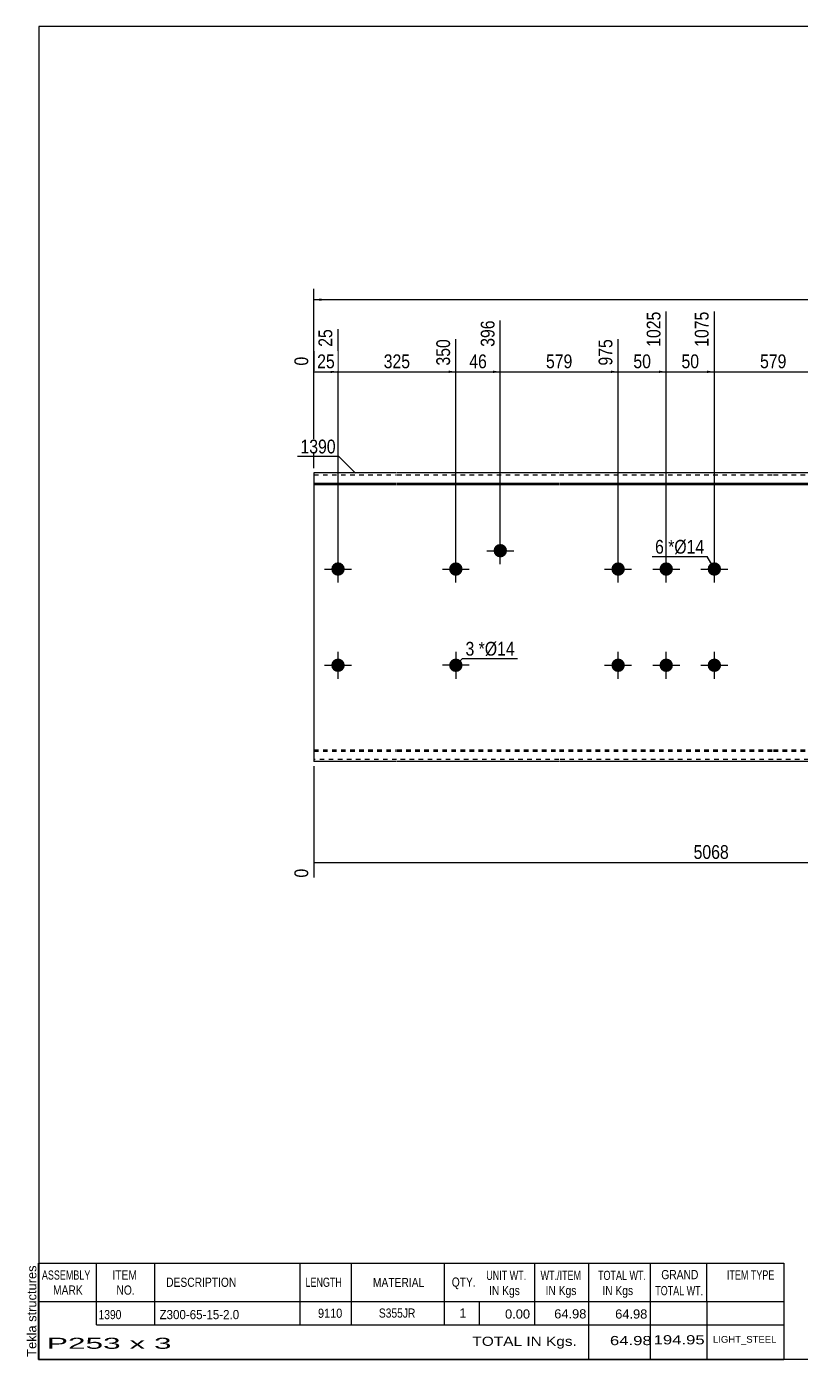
# Model space of a CAD drawing. Header units: millimetres. Extents: x -60 to 343, y -154 to 123.
# Drawn here: x -59.7 to 101.3, y -154.3 to 122.8 of the extents above; entities that cross this region are included whole.
import ezdxf

# ---------------------------------------------------------------- set-up
doc = ezdxf.new("R2010")
doc.units = ezdxf.units.MM
doc.linetypes.add('DXK_LINE_DOT1', pattern=[1.8814, 0.9407, -0.9407])
doc.styles.add('Arial', font='ARIAL.TTF', dxfattribs={"height": 0.2})
doc.styles.add('Arial Narrow', font='ARIALN.TTF', dxfattribs={"height": 0.2})

# ---------------------------------------------------------------- blocks, each defined once
blk = doc.blocks.new('Unknown-629086801-1903')
at = {"color": 5, "linetype": 'Continuous'}
for p, q in [((342.8, 122.75), (-57.2, 122.75)), ((-57.2, 122.75), (-57.2, -154.25)), ((342.8, -154.25), (342.8, 122.75)), ((-57.2, -154.25), (342.8, -154.25))]:
    blk.add_line(p, q, dxfattribs=at)
at = {"color": 174, "linetype": 'Continuous', "style": 'Arial'}
blk.add_text('Tekla structures', height=1.9102, rotation=90, dxfattribs=at).set_placement((-57.7, -153.75))
blk = doc.blocks.new('Bolt-629086801-1223 - 1203')
at = {"linetype": 'Continuous'}
blk.add_hatch(color=3, dxfattribs=at).paths.add_polyline_path([(28.09, 10, -1), (30.89, 10, -1)])
at = {"color": 3, "linetype": 'Continuous'}
for p, q in [((29.49, 7.2), (29.49, 12.8)), ((26.69, 10), (32.29, 10))]:
    blk.add_line(p, q, dxfattribs=at)
blk = doc.blocks.new('Part-629086801-1218 - 1203')
at = {"color": 2, "linetype": 'Continuous'}
for p, q in [((0, 30), (0, -30)), ((17.19, 30), (0, 30)), ((0, 27.88), (17.19, 27.88)), ((50.92, 30), (17.29, 30)), ((17.29, 27.88), (50.92, 27.88)), ((95.41, 30), (51.02, 30)), ((51.02, 27.88), (95.41, 27.88)), ((129.14, 30), (95.51, 30)), ((95.51, 27.88), (129.14, 27.88)), ((153.63, 30), (129.24, 30)), ((129.24, 27.88), (153.63, 27.88)), ((176.53, 30), (153.73, 30)), ((153.73, 27.88), (176.53, 27.88)), ((210.25, 30), (176.63, 30)), ((176.63, 27.88), (210.25, 27.88)), ((234.74, 30), (210.35, 30)), ((210.35, 27.88), (234.74, 27.88)), ((274.04, 30), (234.84, 30)), ((234.84, 27.88), (274.04, 27.88)), ((274.04, -30), (274.04, 30)), ((0, 27.6), (17.19, 27.6)), ((17.29, 27.6), (50.92, 27.6)), ((51.02, 27.6), (95.41, 27.6)), ((95.51, 27.6), (129.14, 27.6)), ((129.24, 27.6), (153.63, 27.6)), ((153.73, 27.6), (176.53, 27.6)), ((176.63, 27.6), (210.25, 27.6)), ((210.35, 27.6), (234.74, 27.6)), ((234.84, 27.6), (274.04, 27.6)), ((17.19, -30), (0, -30)), ((50.92, -30), (17.29, -30)), ((95.41, -30), (51.02, -30)), ((129.14, -30), (95.51, -30)), ((153.63, -30), (129.24, -30)), ((176.53, -30), (153.73, -30)), ((210.25, -30), (176.63, -30)), ((234.74, -30), (210.35, -30)), ((274.04, -30), (234.84, -30))]:
    blk.add_line(p, q, dxfattribs=at)
at = {"color": 7, "linetype": 'DXK_LINE_DOT1'}
for p, q in [((0, 29.6), (17.19, 29.6)), ((17.29, 29.6), (50.92, 29.6)), ((51.02, 29.6), (95.41, 29.6)), ((95.51, 29.6), (129.14, 29.6)), ((129.24, 29.6), (153.63, 29.6)), ((153.73, 29.6), (176.53, 29.6)), ((176.63, 29.6), (210.25, 29.6)), ((210.35, 29.6), (234.74, 29.6)), ((234.84, 29.6), (274.04, 29.6)), ((0, -27.6), (17.19, -27.6)), ((17.29, -27.6), (50.92, -27.6)), ((51.02, -27.6), (95.41, -27.6)), ((95.51, -27.6), (129.14, -27.6)), ((129.24, -27.6), (153.63, -27.6)), ((153.73, -27.6), (176.53, -27.6)), ((176.63, -27.6), (210.25, -27.6)), ((210.35, -27.6), (234.74, -27.6)), ((234.84, -27.6), (274.04, -27.6)), ((0, -27.88), (17.19, -27.88)), ((17.19, -29.6), (0, -29.6)), ((17.29, -27.88), (50.92, -27.88)), ((50.92, -29.6), (17.29, -29.6)), ((51.02, -27.88), (95.41, -27.88)), ((95.41, -29.6), (51.02, -29.6)), ((95.51, -27.88), (129.14, -27.88)), ((129.14, -29.6), (95.51, -29.6)), ((129.24, -27.88), (153.63, -27.88)), ((153.63, -29.6), (129.24, -29.6)), ((153.73, -27.88), (176.53, -27.88)), ((176.53, -29.6), (153.73, -29.6)), ((176.63, -27.88), (210.25, -27.88)), ((210.25, -29.6), (176.63, -29.6)), ((210.35, -27.88), (234.74, -27.88)), ((234.74, -29.6), (210.35, -29.6)), ((234.84, -27.88), (274.04, -27.88)), ((274.04, -29.6), (234.84, -29.6))]:
    blk.add_line(p, q, dxfattribs=at)
blk = doc.blocks.new('Bolt-629086801-1219 - 1203')
at = {"linetype": 'Continuous'}
for points in [[(61.82, 10, -1), (64.62, 10, -1)], [(71.82, 10, -1), (74.62, 10, -1)], [(81.82, 10, -1), (84.62, 10, -1)], [(61.82, -10, -1), (64.62, -10, -1)], [(71.82, -10, -1), (74.62, -10, -1)], [(81.82, -10, -1), (84.62, -10, -1)]]:
    blk.add_hatch(color=3, dxfattribs=at).paths.add_polyline_path(points)
at = {"color": 3, "linetype": 'Continuous'}
for p, q in [((63.22, 7.2), (63.22, 12.8)), ((73.22, 7.2), (73.22, 12.8)), ((83.22, 7.2), (83.22, 12.8)), ((60.42, 10), (66.02, 10)), ((70.42, 10), (76.02, 10)), ((80.42, 10), (86.02, 10)), ((63.22, -12.8), (63.22, -7.2)), ((73.22, -12.8), (73.22, -7.2)), ((83.22, -12.8), (83.22, -7.2)), ((60.42, -10), (66.02, -10)), ((70.42, -10), (76.02, -10)), ((80.42, -10), (86.02, -10))]:
    blk.add_line(p, q, dxfattribs=at)
blk = doc.blocks.new('Bolt-629086801-1221 - 1203')
at = {"linetype": 'Continuous'}
blk.add_hatch(color=3, dxfattribs=at).paths.add_polyline_path([(37.33, 13.82, -1), (40.13, 13.82, -1)])
at = {"color": 3, "linetype": 'Continuous'}
for p, q in [((38.73, 11.02), (38.73, 16.62)), ((35.93, 13.82), (41.53, 13.82))]:
    blk.add_line(p, q, dxfattribs=at)
blk = doc.blocks.new('Bolt-629086801-1224 - 1203')
at = {"linetype": 'Continuous'}
blk.add_hatch(color=3, dxfattribs=at).paths.add_polyline_path([(30.89, -10, -1), (28.09, -10, -1)])
at = {"color": 3, "linetype": 'Continuous'}
for p, q in [((29.49, -7.2), (29.49, -12.8)), ((32.29, -10), (26.69, -10))]:
    blk.add_line(p, q, dxfattribs=at)
blk = doc.blocks.new('Bolt-629086801-1226 - 1203')
at = {"linetype": 'Continuous'}
for points in [[(3.6, 10, -1), (6.4, 10, -1)], [(140.03, 10, -1), (142.83, 10, -1)]]:
    blk.add_hatch(color=3, dxfattribs=at).paths.add_polyline_path(points)
at = {"color": 3, "linetype": 'Continuous'}
for p, q in [((5, 7.2), (5, 12.8)), ((141.43, 7.2), (141.43, 12.8)), ((2.2, 10), (7.8, 10)), ((138.63, 10), (144.23, 10))]:
    blk.add_line(p, q, dxfattribs=at)
blk = doc.blocks.new('Bolt-629086801-1227 - 1203')
at = {"linetype": 'Continuous'}
for points in [[(3.6, -10, -1), (6.4, -10, -1)], [(140.03, -10, -1), (142.83, -10, -1)]]:
    blk.add_hatch(color=3, dxfattribs=at).paths.add_polyline_path(points)
at = {"color": 3, "linetype": 'Continuous'}
for p, q in [((5, -12.8), (5, -7.2)), ((141.43, -12.8), (141.43, -7.2)), ((2.2, -10), (7.8, -10)), ((138.63, -10), (144.23, -10))]:
    blk.add_line(p, q, dxfattribs=at)
blk = doc.blocks.new('StraightDimension-629086801-1275 - 1203')
at = {"linetype": 'Continuous'}
blk.add_hatch(color=7, dxfattribs=at).paths.add_polyline_path([(37.23, 51.25), (38.73, 51), (37.23, 50.75)])
at = {"color": 7, "linetype": 'Continuous'}
for p, q in [((38.73, 14.82), (38.73, 61.68)), ((29.49, 11), (29.49, 57.78)), ((29.49, 51), (38.73, 51))]:
    blk.add_line(p, q, dxfattribs=at)
at = {"color": 0}
blk.add_wipeout([(36.54, 51.15), (36.54, 55.35), (31.68, 55.35), (31.68, 51.15)], dxfattribs=at)
at = {"color": 0, "linetype": 'Continuous'}
blk.add_wipeout([(38.13, 62.28), (33.93, 62.28), (33.93, 55.6), (38.13, 55.6)], dxfattribs=at)
at = {"color": 3, "linetype": 'Continuous', "style": 'Arial Narrow'}
blk.add_text('396', height=2.863, rotation=90.0002, dxfattribs=at).set_placement((37.53, 56.2))
at = {"color": 3, "style": 'Arial Narrow'}
blk.add_text('46', height=2.863, dxfattribs=at).set_placement((32.28, 51.75))
blk = doc.blocks.new('StraightDimension-629086801-1271 - 1203')
at = {"linetype": 'Continuous'}
blk.add_hatch(color=7, dxfattribs=at).paths.add_polyline_path([(106.2, 51.25), (107.7, 51), (106.2, 50.75)])
at = {"color": 7, "linetype": 'Continuous'}
for p, q in [((83.22, 11), (83.22, 63.51)), ((107.7, 14.82), (107.7, 59.61)), ((83.22, 51), (107.7, 51))]:
    blk.add_line(p, q, dxfattribs=at)
at = {"color": 0, "linetype": 'Continuous'}
blk.add_wipeout([(107.1, 60.21), (102.9, 60.21), (102.9, 51.7), (107.1, 51.7)], dxfattribs=at)
at = {"color": 0}
blk.add_wipeout([(98.8, 51.15), (98.8, 55.35), (92.12, 55.35), (92.12, 51.15)], dxfattribs=at)
at = {"color": 3, "linetype": 'Continuous', "style": 'Arial Narrow'}
blk.add_text('1654', height=2.863, rotation=90.0002, dxfattribs=at).set_placement((106.5, 52.3))
at = {"color": 3, "style": 'Arial Narrow'}
blk.add_text('579', height=2.863, dxfattribs=at).set_placement((92.72, 51.75))
blk = doc.blocks.new('StraightDimension-629086801-1272 - 1203')
at = {"linetype": 'Continuous'}
blk.add_hatch(color=7, dxfattribs=at).paths.add_polyline_path([(81.72, 51.25), (83.22, 51), (81.72, 50.75)])
at = {"color": 7, "linetype": 'Continuous'}
for p, q in [((73.22, 11), (73.22, 63.51)), ((83.22, 11), (83.22, 63.51)), ((73.22, 51), (83.22, 51))]:
    blk.add_line(p, q, dxfattribs=at)
at = {"color": 0}
blk.add_wipeout([(80.64, 51.15), (80.64, 55.35), (75.79, 55.35), (75.79, 51.15)], dxfattribs=at)
at = {"color": 0, "linetype": 'Continuous'}
blk.add_wipeout([(82.62, 64.11), (78.42, 64.11), (78.42, 55.6), (82.62, 55.6)], dxfattribs=at)
at = {"color": 3, "linetype": 'Continuous', "style": 'Arial Narrow'}
blk.add_text('1075', height=2.863, rotation=90.0002, dxfattribs=at).set_placement((82.02, 56.2))
at = {"color": 3, "style": 'Arial Narrow'}
blk.add_text('50', height=2.863, dxfattribs=at).set_placement((76.39, 51.75))
blk = doc.blocks.new('StraightDimension-629086801-1273 - 1203')
at = {"linetype": 'Continuous'}
blk.add_hatch(color=7, dxfattribs=at).paths.add_polyline_path([(71.72, 51.25), (73.22, 51), (71.72, 50.75)])
at = {"color": 7, "linetype": 'Continuous'}
for p, q in [((73.22, 11), (73.22, 63.51)), ((63.22, 11), (63.22, 57.78)), ((63.22, 51), (73.22, 51))]:
    blk.add_line(p, q, dxfattribs=at)
at = {"color": 0}
blk.add_wipeout([(70.64, 51.15), (70.64, 55.35), (65.79, 55.35), (65.79, 51.15)], dxfattribs=at)
at = {"color": 0, "linetype": 'Continuous'}
blk.add_wipeout([(72.62, 64.11), (68.42, 64.11), (68.42, 55.6), (72.62, 55.6)], dxfattribs=at)
at = {"color": 3, "linetype": 'Continuous', "style": 'Arial Narrow'}
blk.add_text('1025', height=2.863, rotation=90.0002, dxfattribs=at).set_placement((72.02, 56.2))
at = {"color": 3, "style": 'Arial Narrow'}
blk.add_text('50', height=2.863, dxfattribs=at).set_placement((66.39, 51.75))
blk = doc.blocks.new('StraightDimension-629086801-1274 - 1203')
at = {"linetype": 'Continuous'}
blk.add_hatch(color=7, dxfattribs=at).paths.add_polyline_path([(61.72, 51.25), (63.22, 51), (61.72, 50.75)])
at = {"color": 7, "linetype": 'Continuous'}
for p, q in [((38.73, 14.82), (38.73, 61.68)), ((63.22, 11), (63.22, 57.78)), ((38.73, 51), (63.22, 51))]:
    blk.add_line(p, q, dxfattribs=at)
at = {"color": 0, "linetype": 'Continuous'}
blk.add_wipeout([(62.62, 58.38), (58.42, 58.38), (58.42, 51.7), (62.62, 51.7)], dxfattribs=at)
at = {"color": 0}
blk.add_wipeout([(54.31, 51.15), (54.31, 55.35), (47.63, 55.35), (47.63, 51.15)], dxfattribs=at)
at = {"color": 3, "linetype": 'Continuous', "style": 'Arial Narrow'}
blk.add_text('975', height=2.863, rotation=90.0002, dxfattribs=at).set_placement((62.02, 52.3))
at = {"color": 3, "style": 'Arial Narrow'}
blk.add_text('579', height=2.863, dxfattribs=at).set_placement((48.23, 51.75))
blk = doc.blocks.new('StraightDimension-629086801-1276 - 1203')
at = {"linetype": 'Continuous'}
blk.add_hatch(color=7, dxfattribs=at).paths.add_polyline_path([(27.99, 51.25), (29.49, 51), (27.99, 50.75)])
at = {"color": 7, "linetype": 'Continuous'}
for p, q in [((5, 11), (5, 59.86)), ((29.49, 11), (29.49, 57.78)), ((5, 51), (29.49, 51))]:
    blk.add_line(p, q, dxfattribs=at)
at = {"color": 0, "linetype": 'Continuous'}
blk.add_wipeout([(28.89, 58.38), (24.69, 58.38), (24.69, 51.7), (28.89, 51.7)], dxfattribs=at)
at = {"color": 0}
blk.add_wipeout([(20.59, 51.15), (20.59, 55.35), (13.9, 55.35), (13.9, 51.15)], dxfattribs=at)
at = {"color": 3, "linetype": 'Continuous', "style": 'Arial Narrow'}
blk.add_text('350', height=2.863, rotation=90.0002, dxfattribs=at).set_placement((28.29, 52.3))
at = {"color": 3, "style": 'Arial Narrow'}
blk.add_text('325', height=2.863, dxfattribs=at).set_placement((14.5, 51.75))
blk = doc.blocks.new('StraightDimension-629086801-1277 - 1203')
at = {"linetype": 'Continuous'}
blk.add_hatch(color=7, dxfattribs=at).paths.add_polyline_path([(3.5, 51.25), (5, 51), (3.5, 50.75)])
at = {"color": 7, "linetype": 'Continuous'}
for p, q in [((5, 11), (5, 59.86)), ((0, 31), (0, 54.13)), ((0, 51), (5, 51))]:
    blk.add_line(p, q, dxfattribs=at)
at = {"color": 0}
blk.add_wipeout([(4.93, 51.15), (4.93, 55.35), (0.07, 55.35), (0.07, 51.15)], dxfattribs=at)
at = {"color": 0, "linetype": 'Continuous'}
blk.add_wipeout([(4.4, 60.46), (0.2, 60.46), (0.2, 55.6), (4.4, 55.6)], dxfattribs=at)
at = {"color": 3, "linetype": 'Continuous', "style": 'Arial Narrow'}
blk.add_text('25', height=2.863, rotation=90.0002, dxfattribs=at).set_placement((3.8, 56.2))
at = {"color": 3, "style": 'Arial Narrow'}
blk.add_text('25', height=2.863, dxfattribs=at).set_placement((0.67, 51.75))
at = {"color": 0, "linetype": 'Continuous'}
blk.add_wipeout([(-0.6, 54.73), (-4.8, 54.73), (-4.8, 51.7), (-0.6, 51.7)], dxfattribs=at)
at = {"color": 3, "linetype": 'Continuous', "style": 'Arial Narrow'}
blk.add_text('0', height=2.86, rotation=90.0002, dxfattribs=at).set_placement((-1.2, 52.3))
blk = doc.blocks.new('StraightDimension-629086801-1324 - 1203')
at = {"linetype": 'Continuous'}
blk.add_hatch(color=7, dxfattribs=at).paths.add_polyline_path([(163.63, -50.75), (165.13, -51), (163.63, -51.25)])
at = {"color": 7, "linetype": 'Continuous'}
for p, q in [((165.13, -11), (165.13, -59.61)), ((0, -31), (0, -54.13)), ((0, -51), (165.13, -51))]:
    blk.add_line(p, q, dxfattribs=at)
at = {"color": 0}
blk.add_wipeout([(86.82, -50.85), (86.82, -46.65), (78.31, -46.65), (78.31, -50.85)], dxfattribs=at)
at = {"color": 0, "linetype": 'Continuous'}
for points in [[(-0.6, -51.7), (-4.8, -51.7), (-4.8, -54.73), (-0.6, -54.73)], [(164.53, -51.7), (160.33, -51.7), (160.33, -60.21), (164.53, -60.21)]]:
    blk.add_wipeout(points, dxfattribs=at)
at = {"color": 3, "style": 'Arial Narrow'}
blk.add_text('5068', height=2.863, dxfattribs=at).set_placement((78.91, -50.25))
at = {"color": 3, "linetype": 'Continuous', "style": 'Arial Narrow'}
for s, height, p in [('0', 2.86, (-1.2, -54.13)), ('5068', 2.863, (163.93, -59.61))]:
    blk.add_text(s, height=height, rotation=90.0002, dxfattribs=at).set_placement(p)
blk = doc.blocks.new('StraightDimension-629086801-1389 - 1203')
at = {"linetype": 'Continuous'}
for points in [[(1.5, 65.75), (0, 66), (1.5, 66.25)], [(272.54, 66.25), (274.04, 66), (272.54, 65.75)]]:
    blk.add_hatch(color=7, dxfattribs=at).paths.add_polyline_path(points)
at = {"color": 7, "linetype": 'Continuous'}
for p, q in [((0, 31), (0, 68.25)), ((274.04, 31), (274.04, 68.25)), ((0, 66), (274.04, 66))]:
    blk.add_line(p, q, dxfattribs=at)
at = {"color": 0}
blk.add_wipeout([(141.27, 66.15), (141.27, 70.35), (132.76, 70.35), (132.76, 66.15)], dxfattribs=at)
at = {"color": 3, "style": 'Arial Narrow'}
blk.add_text('9110', height=2.863, dxfattribs=at).set_placement((133.36, 66.75))
blk = doc.blocks.new('CBS_BOM-629086801-1929')
at = {"color": 7, "linetype": 'Continuous'}
for p, q in [((-57.23, -142.28), (-57.23, -134.28)), ((-57.23, -134.28), (97.69, -134.28)), ((-45.23, -142.28), (-45.23, -134.28)), ((-33.04, -142.28), (-33.04, -134.28)), ((-2.88, -142.28), (-2.88, -134.28)), ((7.8, -142.28), (7.8, -134.28)), ((27.12, -142.28), (27.12, -134.28)), ((45.92, -142.28), (45.92, -134.28)), ((57.13, -142.28), (57.13, -134.28)), ((69.92, -142.28), (69.92, -134.28)), ((81.67, -142.28), (81.67, -134.28)), ((97.69, -134.29), (97.69, -142.27)), ((-57.23, -142.28), (97.69, -142.28)), ((-57.23, -147.08), (-57.23, -142.28)), ((-45.23, -147.08), (-45.23, -142.28)), ((-33.04, -147.08), (-33.04, -142.28)), ((-2.88, -147.08), (-2.88, -142.28)), ((7.8, -147.08), (7.8, -142.28)), ((27.12, -147.08), (27.12, -142.28)), ((34.38, -147.08), (34.38, -142.28)), ((45.92, -147.08), (45.92, -142.28)), ((57.13, -147.08), (57.13, -142.28)), ((69.92, -147.08), (69.92, -142.28)), ((81.69, -147.08), (81.69, -142.28)), ((97.69, -142.28), (97.69, -147.08)), ((-57.23, -154.28), (-57.23, -147.1)), ((-45.23, -147.08), (97.69, -147.08)), ((57.13, -154.28), (57.13, -147.1)), ((69.92, -154.28), (69.92, -147.1)), ((81.73, -154.28), (81.73, -147.1)), ((97.69, -147.08), (97.69, -154.28)), ((-57.23, -154.28), (97.69, -154.28))]:
    blk.add_line(p, q, dxfattribs=at)
at = {"color": 3, "linetype": 'Continuous', "style": 'Arial'}
for s, height, width, p in [('GRAND', 1.91, 0.8, (72.19, -137.62)), ('ASSEMBLY', 1.91, 0.7, (-56.55, -137.71)), ('ITEM', 1.91, 0.8, (-41.9, -137.71)), ('DESCRIPTION', 1.9102, 0.8, (-30.72, -139.21)), ('LENGTH', 1.91, 0.7, (-1.77, -139.21)), ('MATERIAL', 1.91, 0.8, (12.25, -139.26)), ('QTY.', 1.91, 0.8, (28.64, -139.18)), ('UNIT WT.', 1.91, 0.7, (35.81, -137.78)), ('WT./ITEM', 1.91, 0.7, (47.1, -137.78)), ('TOTAL WT.', 1.91, 0.7, (59.04, -137.78)), ('ITEM TYPE', 1.91, 0.7, (85.83, -137.7)), ('MARK', 1.91, 0.8, (-54.23, -140.84)), ('NO.', 1.91, 0.8, (-41.05, -140.84)), ('IN Kgs', 1.91, 0.8, (36.39, -140.92)), ('IN Kgs', 1.91, 0.8, (48.14, -140.92)), ('IN Kgs', 1.91, 0.8, (59.93, -140.92)), ('TOTAL WT.', 1.91, 0.7, (70.93, -140.96))]:
    blk.add_text(s, height=height, dxfattribs=dict(at, width=width)).set_placement(p)
at = {"color": 7, "linetype": 'Continuous', "style": 'Arial'}
for s, height, width, p in [('1390', 1.91, 0.8, (-44.77, -145.93)), ('Z300-65-15-2.0', 1.9102, 0.9, (-32.1, -145.93)), ('9110', 1.91, 0.85, (0.84, -145.65)), ('S355JR', 1.91, 0.8, (13.49, -145.62))]:
    blk.add_text(s, height=height, dxfattribs=dict(at, width=width)).set_placement(p)
for s, p in [('1', (30.21, -145.62)), ('0.00', (39.72, -145.81)), ('64.98', (49.94, -145.78)), ('64.98', (62.61, -145.81))]:
    blk.add_text(s, height=1.91, dxfattribs=at).set_placement(p)
at = {"color": 6, "linetype": 'Continuous', "style": 'Arial'}
for s, height, width, p in [('TOTAL IN Kgs.', 1.9102, 1.2, (32.93, -151.48)), ('64.98', 1.91, 1.3, (61.52, -151.33)), ('194.95', 1.91, 1.3, (70.59, -151.17)), ('P253 x 3', 2.292, 2.05, (-55.51, -152.09))]:
    blk.add_text(s, height=height, dxfattribs=dict(at, width=width)).set_placement(p)
blk.add_text('LIGHT_STEEL', height=1.4135, dxfattribs=at).set_placement((82.94, -150.83))
blk = doc.blocks.new('Mark-629086801-1392 - 1203')
at = {"color": 0}
blk.add_wipeout([(4.51, 34.04), (4.51, 37.04), (-2.8, 37.04), (-2.8, 34.04)], dxfattribs=at)
blk.add_wipeout([(4.51, 34.04), (4.51, 37.04), (-2.8, 37.04), (-2.8, 34.04)], dxfattribs=at)
at = {"color": 7, "linetype": 'Continuous'}
for p in [(-3.4, 33.44), (8.65, 29.9)]:
    blk.add_line(p, (5.11, 33.44), dxfattribs=at)
at = {"color": 3, "style": 'Arial Narrow'}
blk.add_text('1390', height=2.863, dxfattribs=at).set_placement((-2.8, 34.04))
blk = doc.blocks.new('MarkSet-629086801-1411 - 1203')
at = {"color": 0}
blk.add_wipeout([(33.33, -7.99), (33.33, -4.99), (31.5, -4.99), (31.5, -7.99)], dxfattribs=at)
blk.add_wipeout([(33.33, -7.99), (33.33, -4.99), (31.5, -4.99), (31.5, -7.99)], dxfattribs=at)
at = {"color": 7, "linetype": 'Continuous'}
blk.add_line((29.49, -10), (30.9, -8.59), dxfattribs=at)
at = {"color": 0}
blk.add_wipeout([(35.51, -7.99), (35.51, -4.99), (34.23, -4.99), (34.23, -7.99)], dxfattribs=at)
blk.add_wipeout([(35.51, -7.99), (35.51, -4.99), (34.23, -4.99), (34.23, -7.99)], dxfattribs=at)
at = {"color": 3, "style": 'Arial Narrow'}
blk.add_text('3', height=2.86, dxfattribs=at).set_placement((31.5, -7.99))
at = {"color": 0}
blk.add_wipeout([(41.72, -7.99), (41.72, -4.99), (35.51, -4.99), (35.51, -7.99)], dxfattribs=at)
blk.add_wipeout([(41.72, -7.99), (41.72, -4.99), (35.51, -4.99), (35.51, -7.99)], dxfattribs=at)
at = {"color": 7, "linetype": 'Continuous'}
blk.add_line((30.9, -8.59), (42.32, -8.59), dxfattribs=at)
at = {"color": 3, "style": 'Arial Narrow'}
for s, height, p in [('*', 2.86, (34.23, -7.99)), ('Ø14', 2.863, (35.51, -7.99))]:
    blk.add_text(s, height=height, dxfattribs=at).set_placement(p)
blk = doc.blocks.new('Mark-629086801-1425 - 1203')
at = {"color": 0}
blk.add_wipeout([(72.73, 13.2), (72.73, 16.2), (70.9, 16.2), (70.9, 13.2)], dxfattribs=at)
blk.add_wipeout([(72.73, 13.2), (72.73, 16.2), (70.9, 16.2), (70.9, 13.2)], dxfattribs=at)
blk.add_wipeout([(74.9, 13.2), (74.9, 16.2), (73.63, 16.2), (73.63, 13.2)], dxfattribs=at)
blk.add_wipeout([(74.9, 13.2), (74.9, 16.2), (73.63, 16.2), (73.63, 13.2)], dxfattribs=at)
at = {"color": 3, "style": 'Arial Narrow'}
blk.add_text('6', height=2.86, dxfattribs=at).set_placement((70.9, 13.2))
at = {"color": 0}
blk.add_wipeout([(81.12, 13.2), (81.12, 16.2), (74.9, 16.2), (74.9, 13.2)], dxfattribs=at)
blk.add_wipeout([(81.12, 13.2), (81.12, 16.2), (74.9, 16.2), (74.9, 13.2)], dxfattribs=at)
at = {"color": 7, "linetype": 'Continuous'}
for p in [(70.3, 12.6), (83.22, 10)]:
    blk.add_line(p, (81.72, 12.6), dxfattribs=at)
at = {"color": 3, "style": 'Arial Narrow'}
for s, height, p in [('*', 2.86, (73.63, 13.2)), ('Ø14', 2.863, (74.9, 13.2))]:
    blk.add_text(s, height=height, dxfattribs=at).set_placement(p)

msp = doc.modelspace()

# ---------------------------------------------------------------- block references
for name in ['Unknown-629086801-1903', 'Part-629086801-1218 - 1203', 'Bolt-629086801-1221 - 1203', 'Bolt-629086801-1226 - 1203', 'Bolt-629086801-1223 - 1203', 'Bolt-629086801-1219 - 1203', 'Bolt-629086801-1227 - 1203', 'Bolt-629086801-1224 - 1203', 'CBS_BOM-629086801-1929']:
    msp.add_blockref(name, (0, 0))

# ---------------------------------------------------------------- next in the draw order: block references
for name in ['StraightDimension-629086801-1275 - 1203', 'StraightDimension-629086801-1271 - 1203', 'StraightDimension-629086801-1324 - 1203']:
    msp.add_blockref(name, (0, 0))

# ---------------------------------------------------------------- next in the draw order: block references
for name in ['StraightDimension-629086801-1272 - 1203', 'StraightDimension-629086801-1276 - 1203', 'MarkSet-629086801-1411 - 1203']:
    msp.add_blockref(name, (0, 0))

# ---------------------------------------------------------------- next in the draw order: block references
for name in ['StraightDimension-629086801-1273 - 1203', 'StraightDimension-629086801-1277 - 1203']:
    msp.add_blockref(name, (0, 0))

# ---------------------------------------------------------------- next in the draw order: block references
for name in ['StraightDimension-629086801-1274 - 1203', 'Mark-629086801-1425 - 1203']:
    msp.add_blockref(name, (0, 0))

# ---------------------------------------------------------------- next in the draw order: block references
msp.add_blockref('StraightDimension-629086801-1389 - 1203', (0, 0))

# ---------------------------------------------------------------- next in the draw order: block references
msp.add_blockref('Mark-629086801-1392 - 1203', (0, 0))

doc.saveas('drawing.dxf')
